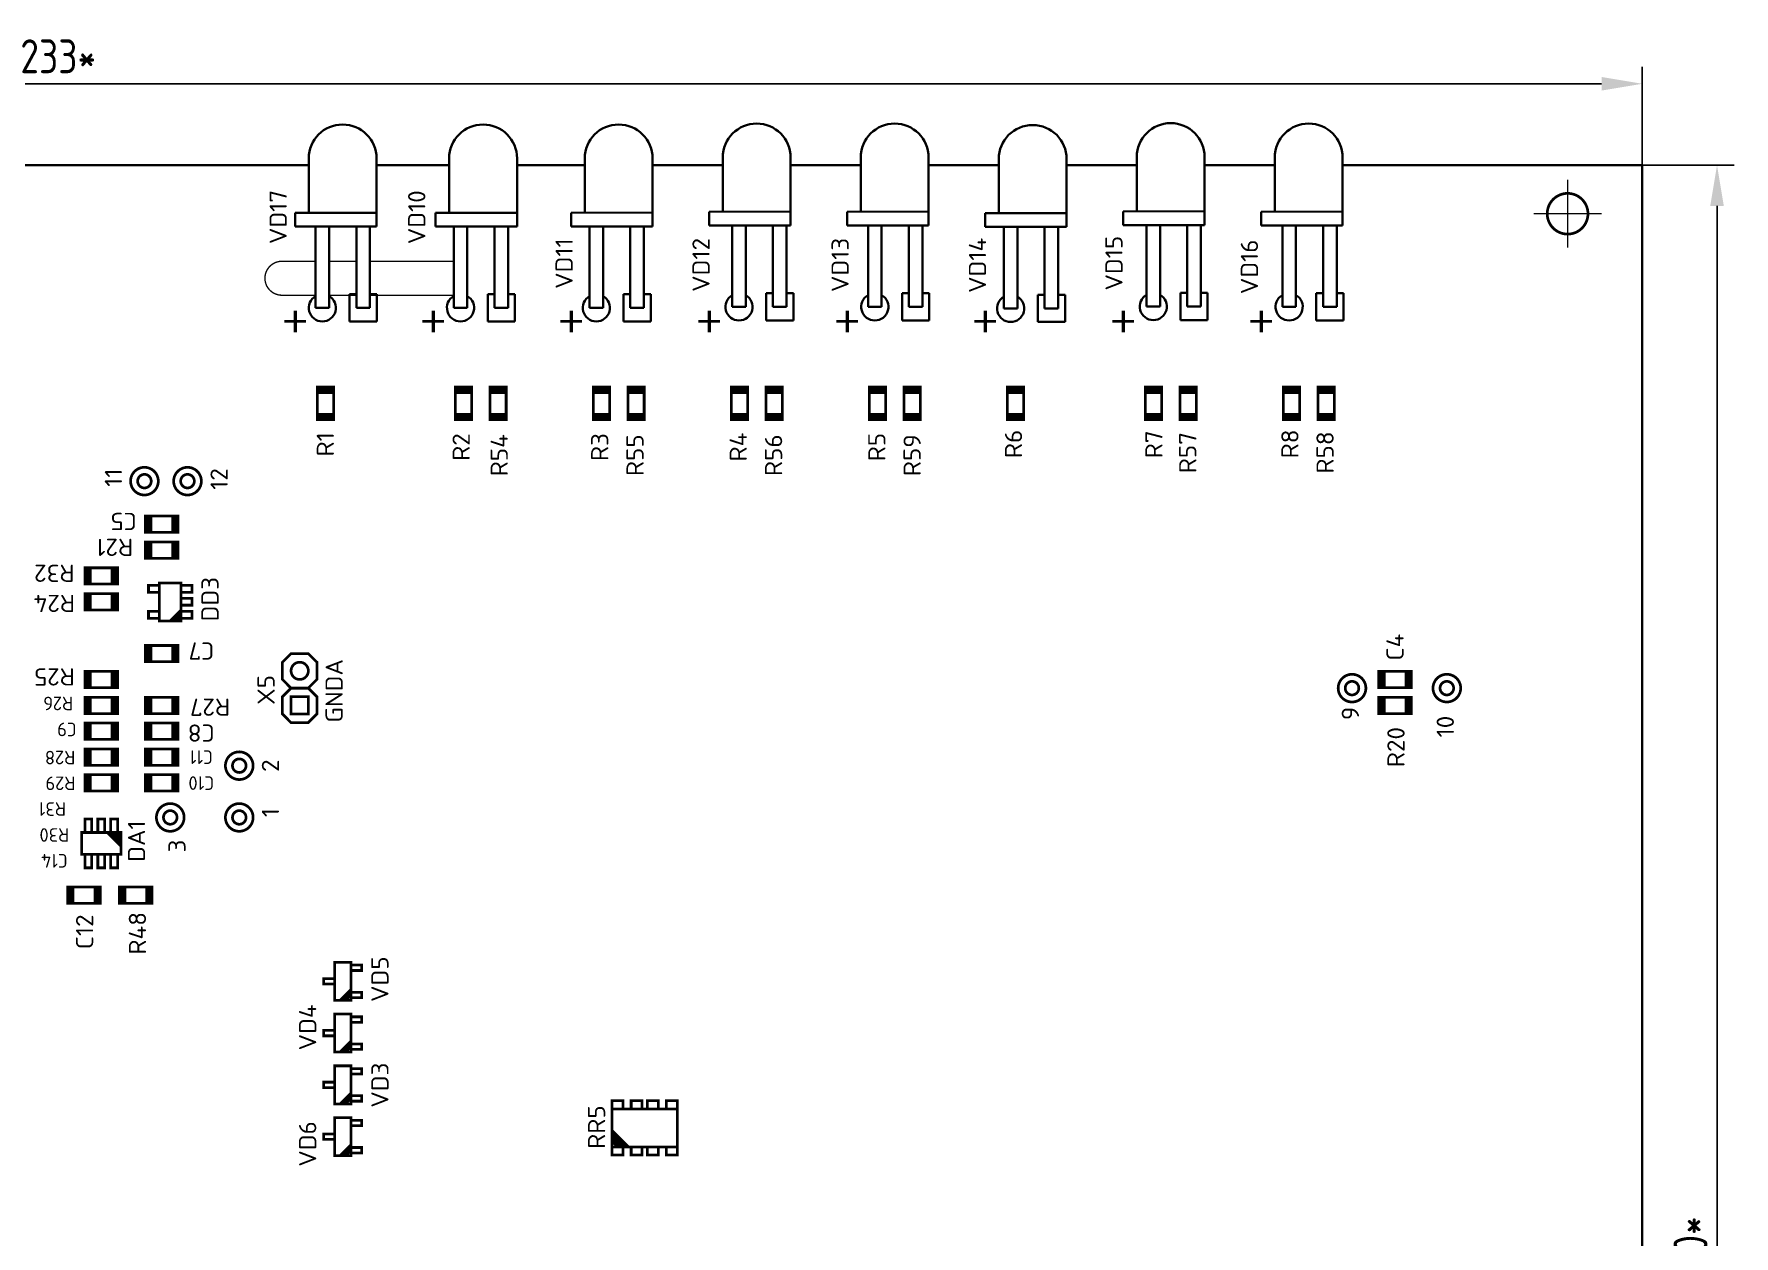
# Model space of a CAD drawing. Header units: millimetres. Extents: x 327 to 592, y -3056 to -2879.
# Drawn here: x 467.1 to 592.2, y -2967.8 to -2879.3 of the extents above; entities that cross this region are included whole.
import ezdxf
from ezdxf.enums import TextEntityAlignment as Align

# ---------------------------------------------------------------- set-up
doc = ezdxf.new("R2010")
doc.units = ezdxf.units.MM
for name, color, linetype, lineweight in [('BOARD', 173, 'Continuous', 35), ('TOP', 7, 'Continuous', 35), ('РАЗМЕРЫ', 7, 'Continuous', 25)]:
    doc.layers.add(name, color=color, linetype=linetype, lineweight=lineweight)
doc.styles.get("Standard").update_dxf_attribs({"font": 'txt.shx'})
doc.styles.add('ГОСТ 2.304', font='CS_Gost2304.shx')
doc.dimstyles.new('ЕСКД', dxfattribs={"dimscale": 0, "dimtxt": 3, "dimasz": 3, "dimexe": 1.25, "dimexo": 0, "dimtad": 1, "dimtoh": 1, "dimdec": 1, "dimrnd": 0.5, "dimtxsty": 'ГОСТ 2.304', "dimcen": 5, "dimadec": 3, "dimazin": 2, "dimtfac": 0.75, "dimtdec": 4, "dimtmove": 1, "dimatfit": 3, "dimfxl": 1, "dimtolj": 1, "dimarcsym": 0})

# ---------------------------------------------------------------- blocks, each defined once
blk = doc.blocks.new('*D27')
at = {"layer": 'Defpoints', "color": 0}
for p in [(585.5, -2883), (352.25, -2889), (585.5, -2889)]:
    blk.add_point(p, dxfattribs=at)
at = {"layer": 'РАЗМЕРЫ', "color": 0, "lineweight": -2}
for p, q in [((352.25, -2889), (352.25, -2881.75)), ((585.5, -2889), (585.5, -2881.75)), ((355.25, -2883), (582.5, -2883))]:
    blk.add_line(p, q, dxfattribs=at)
at = {"layer": 'РАЗМЕРЫ', "color": 0}
for points in [[(355.25, -2882.5), (355.25, -2883.5), (352.25, -2883)], [(582.5, -2883.5), (582.5, -2882.5), (585.5, -2883)]]:
    blk.add_solid(points, dxfattribs=at)
at = {"layer": 'РАЗМЕРЫ', "color": 0, "insert": (468.88, -2880.98), "char_height": 2.5, "attachment_point": 5, "style": 'ГОСТ 2.304'}
blk.add_mtext('\\A1;233*', dxfattribs=at)
blk = doc.blocks.new('*D29')
at = {"layer": 'Defpoints', "color": 0}
for p in [(585.5, -2889), (585.5, -3049), (591, -3049)]:
    blk.add_point(p, dxfattribs=at)
at = {"layer": 'РАЗМЕРЫ', "color": 0, "lineweight": -2}
for p, q in [((585.5, -2889), (592.25, -2889)), ((591, -2892), (591, -3046)), ((585.5, -3049), (592.25, -3049))]:
    blk.add_line(p, q, dxfattribs=at)
at = {"layer": 'РАЗМЕРЫ', "color": 0}
for points in [[(591.5, -2892), (590.5, -2892), (591, -2889)], [(590.5, -3046), (591.5, -3046), (591, -3049)]]:
    blk.add_solid(points, dxfattribs=at)
at = {"layer": 'РАЗМЕРЫ', "color": 0, "insert": (589.05, -2969), "char_height": 2.5, "attachment_point": 5, "rotation": 90, "style": 'ГОСТ 2.304'}
blk.add_mtext('\\A1;160*', dxfattribs=at)

msp = doc.modelspace()

# ---------------------------------------------------------------- linework, layer by layer
at = {"layer": 'BOARD'}
for points in [[(563.44, -2889), (585.5, -2889), (585.5, -3049), (352.25, -3049), (352.25, -2889), (487.32, -2889)], [(492.32, -2889), (497.66, -2889)], [(502.66, -2889), (507.64, -2889)], [(512.64, -2889), (517.8, -2889)], [(522.8, -2889), (527.96, -2889)], [(532.96, -2889), (538.12, -2889)], [(543.12, -2889), (548.28, -2889)], [(553.28, -2889), (558.44, -2889)]]:
    msp.add_lwpolyline(points, dxfattribs=at)
at = {"layer": 'BOARD', "const_width": 0.1}
for points in [[(485.35, -2898.57, -0.414214), (484.1, -2897.32, -0.414214), (485.35, -2896.07), (487.83, -2896.07)], [(491.83, -2896.07), (497.85, -2896.07, -0.029534), (498, -2896.08)], [(498, -2898.56, -0.029534), (497.85, -2898.57), (491.83, -2898.57)]]:
    msp.add_lwpolyline(points, format="xyb", dxfattribs=at)
for points in [[(488.83, -2896.07), (490.83, -2896.07)], [(487.83, -2898.57), (485.35, -2898.57)], [(490.83, -2898.57), (488.83, -2898.57)]]:
    msp.add_lwpolyline(points, dxfattribs=at)
at = {"layer": 'TOP'}
for p, q in [((517.8, -2892.43), (517.8, -2888.43)), ((522.8, -2892.43), (522.8, -2888.43)), ((527.96, -2892.43), (527.96, -2888.43)), ((532.96, -2892.43), (532.96, -2888.43)), ((548.28, -2892.4), (548.28, -2888.4)), ((553.28, -2892.4), (553.28, -2888.4)), ((558.44, -2892.43), (558.44, -2888.43)), ((563.44, -2892.43), (563.44, -2888.43)), ((487.32, -2892.5), (487.32, -2888.5)), ((492.32, -2892.5), (492.32, -2888.5)), ((497.66, -2892.5), (497.66, -2888.5)), ((502.66, -2892.5), (502.66, -2888.5)), ((507.64, -2892.5), (507.64, -2888.5)), ((512.64, -2892.5), (512.64, -2888.5)), ((538.12, -2892.54), (538.12, -2888.54)), ((543.12, -2892.54), (543.12, -2888.54)), ((486.32, -2893.5), (486.32, -2892.5)), ((492.32, -2892.5), (486.32, -2892.51)), ((492.32, -2893.51), (492.32, -2892.51)), ((496.66, -2893.5), (496.66, -2892.5)), ((502.66, -2892.5), (496.66, -2892.51)), ((502.66, -2893.51), (502.66, -2892.51)), ((512.64, -2892.49), (506.64, -2892.5)), ((506.64, -2893.5), (506.64, -2892.5)), ((512.64, -2893.5), (512.64, -2892.5)), ((522.8, -2892.41), (516.8, -2892.43)), ((516.8, -2893.43), (516.8, -2892.43)), ((516.8, -2893.43), (522.8, -2893.43)), ((518.5, -2893.43), (518.5, -2899.43)), ((519.5, -2899.43), (519.5, -2893.43)), ((521.5, -2893.43), (521.5, -2899.43)), ((522.5, -2899.43), (522.5, -2893.43)), ((522.8, -2893.43), (522.8, -2892.43)), ((532.96, -2892.41), (526.96, -2892.43)), ((526.96, -2893.43), (526.96, -2892.43)), ((526.96, -2893.43), (532.96, -2893.43)), ((528.5, -2893.43), (528.5, -2899.43)), ((529.5, -2899.43), (529.5, -2893.43)), ((531.5, -2893.43), (531.5, -2899.43)), ((532.5, -2899.43), (532.5, -2893.43)), ((532.96, -2893.43), (532.96, -2892.43)), ((543.12, -2892.53), (537.12, -2892.54)), ((537.12, -2893.54), (537.12, -2892.54)), ((543.12, -2893.54), (543.12, -2892.54)), ((553.28, -2892.39), (547.28, -2892.4)), ((547.28, -2893.4), (547.28, -2892.4)), ((547.28, -2893.4), (553.28, -2893.4)), ((549, -2893.4), (549, -2899.4)), ((550, -2899.4), (550, -2893.4)), ((552, -2893.4), (552, -2899.4)), ((553, -2899.4), (553, -2893.4)), ((553.28, -2893.4), (553.28, -2892.4)), ((563.44, -2892.41), (557.44, -2892.43)), ((557.44, -2893.43), (557.44, -2892.43)), ((557.44, -2893.43), (563.44, -2893.43)), ((559, -2893.43), (559, -2899.43)), ((560, -2899.43), (560, -2893.43)), ((562, -2893.43), (562, -2899.43)), ((563, -2899.43), (563, -2893.43)), ((563.44, -2893.43), (563.44, -2892.43)), ((486.32, -2893.5), (492.32, -2893.5)), ((487.83, -2893.5), (487.83, -2899.5)), ((488.83, -2899.5), (488.83, -2893.5)), ((490.83, -2893.5), (490.83, -2899.5)), ((491.83, -2899.5), (491.83, -2893.5)), ((496.66, -2893.5), (502.66, -2893.5)), ((498, -2893.5), (498, -2899.5)), ((499, -2899.5), (499, -2893.5)), ((501, -2893.5), (501, -2899.5)), ((502, -2899.5), (502, -2893.5)), ((506.64, -2893.5), (512.64, -2893.5)), ((508, -2893.5), (508, -2899.5)), ((509, -2899.5), (509, -2893.5)), ((511, -2893.5), (511, -2899.5)), ((512, -2899.5), (512, -2893.5)), ((537.12, -2893.54), (543.12, -2893.54)), ((538.5, -2893.54), (538.5, -2899.54)), ((539.5, -2899.54), (539.5, -2893.54)), ((541.5, -2893.54), (541.5, -2899.54)), ((542.5, -2899.54), (542.5, -2893.54)), ((521.5, -2898.43), (521, -2898.43)), ((521, -2898.43), (521, -2900.43)), ((523, -2898.43), (522.5, -2898.43)), ((523, -2900.43), (523, -2898.43)), ((531.5, -2898.43), (531, -2898.43)), ((531, -2898.43), (531, -2900.43)), ((533, -2898.43), (532.5, -2898.43)), ((533, -2900.43), (533, -2898.43)), ((552, -2898.4), (551.5, -2898.4)), ((551.5, -2898.4), (551.5, -2900.4)), ((553.5, -2898.4), (553, -2898.4)), ((553.5, -2900.4), (553.5, -2898.4)), ((562, -2898.43), (561.5, -2898.43)), ((561.5, -2898.43), (561.5, -2900.43)), ((563.5, -2898.43), (563, -2898.43)), ((563.5, -2900.43), (563.5, -2898.43)), ((487.83, -2899.5), (488.83, -2899.5)), ((490.83, -2898.5), (490.33, -2898.5)), ((490.33, -2898.5), (490.33, -2900.5)), ((490.83, -2899.5), (491.83, -2899.5)), ((492.33, -2898.5), (491.83, -2898.5)), ((492.33, -2900.5), (492.33, -2898.5)), ((498, -2899.5), (499, -2899.5)), ((501, -2898.5), (500.5, -2898.5)), ((500.5, -2898.5), (500.5, -2900.5)), ((501, -2899.5), (502, -2899.5)), ((502.5, -2898.5), (502, -2898.5)), ((502.5, -2900.5), (502.5, -2898.5)), ((508, -2899.5), (509, -2899.5)), ((511, -2898.5), (510.5, -2898.5)), ((510.5, -2898.5), (510.5, -2900.5)), ((511, -2899.5), (512, -2899.5)), ((512.5, -2898.5), (512, -2898.5)), ((512.5, -2900.5), (512.5, -2898.5)), ((518.5, -2899.43), (519.5, -2899.43)), ((521.5, -2899.43), (522.5, -2899.43)), ((528.5, -2899.43), (529.5, -2899.43)), ((531.5, -2899.43), (532.5, -2899.43)), ((538.5, -2899.54), (539.5, -2899.54)), ((541.5, -2898.54), (541, -2898.54)), ((541, -2898.54), (541, -2900.54)), ((541.5, -2899.54), (542.5, -2899.54)), ((543, -2898.54), (542.5, -2898.54)), ((543, -2900.54), (543, -2898.54)), ((549, -2899.4), (550, -2899.4)), ((552, -2899.4), (553, -2899.4)), ((559, -2899.43), (560, -2899.43)), ((562, -2899.43), (563, -2899.43)), ((490.33, -2900.5), (492.33, -2900.5)), ((500.5, -2900.5), (502.5, -2900.5)), ((510.5, -2900.5), (512.5, -2900.5)), ((521, -2900.43), (523, -2900.43)), ((531, -2900.43), (533, -2900.43)), ((541, -2900.54), (543, -2900.54)), ((551.5, -2900.4), (553.5, -2900.4)), ((561.5, -2900.43), (563.5, -2900.43))]:
    msp.add_line(p, q, dxfattribs=at)
at = {"layer": 'TOP', "const_width": 0.2}
for points in [[(580, -2891.07, 1), (580, -2894.07, 1), (580, -2891.07)], [(475.23, -2911.24, 1), (475.23, -2913.28, 1), (475.23, -2911.24)], [(475.23, -2911.76, 1), (475.23, -2912.76, 1), (475.23, -2911.76)], [(478.4, -2911.24, 1), (478.4, -2913.28, 1), (478.4, -2911.24)], [(478.4, -2911.76, 1), (478.4, -2912.76, 1), (478.4, -2911.76)], [(486.66, -2925.59, 1), (486.66, -2926.86, 1), (486.66, -2925.59)], [(564.13, -2926.48, 1), (564.13, -2928.52, 1), (564.13, -2926.48)], [(564.13, -2927, 1), (564.13, -2928, 1), (564.13, -2927)], [(571.11, -2926.48, 1), (571.11, -2928.52, 1), (571.11, -2926.48)], [(571.11, -2927, 1), (571.11, -2928, 1), (571.11, -2927)], [(482.21, -2932.19, 1), (482.21, -2934.23, 1), (482.21, -2932.19)], [(482.21, -2932.71, 1), (482.21, -2933.71, 1), (482.21, -2932.71)], [(477.13, -2936, 1), (477.13, -2938.04, 1), (477.13, -2936)], [(482.21, -2936, 1), (482.21, -2938.04, 1), (482.21, -2936)], [(477.13, -2936.52, 1), (477.13, -2937.52, 1), (477.13, -2936.52)], [(482.21, -2936.52, 1), (482.21, -2937.52, 1), (482.21, -2936.52)]]:
    msp.add_lwpolyline(points, format="xyb", dxfattribs=at)
at = {"layer": 'TOP'}
for points, const_width in [([(580, -2895.07), (580, -2890.07)], 0.1), ([(577.5, -2892.57), (582.5, -2892.57)], 0.1), ([(486.33, -2901.3), (486.33, -2899.7)], 0.25), ([(496.49, -2901.3), (496.49, -2899.7)], 0.25), ([(506.65, -2901.3), (506.65, -2899.7)], 0.25), ([(516.81, -2901.3), (516.81, -2899.7)], 0.25), ([(526.97, -2901.3), (526.97, -2899.7)], 0.25), ([(537.13, -2901.3), (537.13, -2899.7)], 0.25), ([(547.29, -2901.3), (547.29, -2899.7)], 0.25), ([(557.45, -2901.3), (557.45, -2899.7)], 0.25), ([(487.13, -2900.5), (485.53, -2900.5)], 0.2), ([(497.29, -2900.5), (495.69, -2900.5)], 0.2), ([(507.45, -2900.5), (505.85, -2900.5)], 0.2), ([(517.61, -2900.5), (516.01, -2900.5)], 0.2), ([(527.77, -2900.5), (526.17, -2900.5)], 0.2), ([(537.93, -2900.5), (536.33, -2900.5)], 0.2), ([(548.09, -2900.5), (546.49, -2900.5)], 0.2), ([(558.25, -2900.5), (556.65, -2900.5)], 0.2), ([(489.16, -2905.34), (487.96, -2905.34), (487.96, -2907.74), (489.16, -2907.74), (489.16, -2905.34)], 0.2), ([(487.96, -2905.54), (489.16, -2905.54)], 0.2), ([(487.96, -2905.74), (489.16, -2905.74)], 0.2), ([(499.32, -2905.34), (498.12, -2905.34), (498.12, -2907.74), (499.32, -2907.74), (499.32, -2905.34)], 0.2), ([(498.12, -2905.54), (499.32, -2905.54)], 0.2), ([(498.12, -2905.74), (499.32, -2905.74)], 0.2), ([(501.86, -2905.34), (500.66, -2905.34), (500.66, -2907.74), (501.86, -2907.74), (501.86, -2905.34)], 0.2), ([(500.66, -2905.54), (501.86, -2905.54)], 0.2), ([(500.66, -2905.74), (501.86, -2905.74)], 0.2), ([(509.48, -2905.34), (508.28, -2905.34), (508.28, -2907.74), (509.48, -2907.74), (509.48, -2905.34)], 0.2), ([(508.28, -2905.54), (509.48, -2905.54)], 0.2), ([(508.28, -2905.74), (509.48, -2905.74)], 0.2), ([(512.02, -2905.34), (510.82, -2905.34), (510.82, -2907.74), (512.02, -2907.74), (512.02, -2905.34)], 0.2), ([(510.82, -2905.54), (512.02, -2905.54)], 0.2), ([(510.82, -2905.74), (512.02, -2905.74)], 0.2), ([(519.64, -2905.34), (518.44, -2905.34), (518.44, -2907.74), (519.64, -2907.74), (519.64, -2905.34)], 0.2), ([(518.44, -2905.54), (519.64, -2905.54)], 0.2), ([(518.44, -2905.74), (519.64, -2905.74)], 0.2), ([(522.18, -2905.34), (520.98, -2905.34), (520.98, -2907.74), (522.18, -2907.74), (522.18, -2905.34)], 0.2), ([(520.98, -2905.54), (522.18, -2905.54)], 0.2), ([(520.98, -2905.74), (522.18, -2905.74)], 0.2), ([(529.8, -2905.34), (528.6, -2905.34), (528.6, -2907.74), (529.8, -2907.74), (529.8, -2905.34)], 0.2), ([(528.6, -2905.54), (529.8, -2905.54)], 0.2), ([(528.6, -2905.74), (529.8, -2905.74)], 0.2), ([(532.34, -2905.34), (531.14, -2905.34), (531.14, -2907.74), (532.34, -2907.74), (532.34, -2905.34)], 0.2), ([(531.14, -2905.54), (532.34, -2905.54)], 0.2), ([(531.14, -2905.74), (532.34, -2905.74)], 0.2), ([(539.96, -2905.34), (538.76, -2905.34), (538.76, -2907.74), (539.96, -2907.74), (539.96, -2905.34)], 0.2), ([(538.76, -2905.54), (539.96, -2905.54)], 0.2), ([(538.76, -2905.74), (539.96, -2905.74)], 0.2), ([(550.12, -2905.34), (548.92, -2905.34), (548.92, -2907.74), (550.12, -2907.74), (550.12, -2905.34)], 0.2), ([(548.92, -2905.54), (550.12, -2905.54)], 0.2), ([(548.92, -2905.74), (550.12, -2905.74)], 0.2), ([(552.66, -2905.34), (551.46, -2905.34), (551.46, -2907.74), (552.66, -2907.74), (552.66, -2905.34)], 0.2), ([(551.46, -2905.54), (552.66, -2905.54)], 0.2), ([(551.46, -2905.74), (552.66, -2905.74)], 0.2), ([(560.28, -2905.34), (559.08, -2905.34), (559.08, -2907.74), (560.28, -2907.74), (560.28, -2905.34)], 0.2), ([(559.08, -2905.54), (560.28, -2905.54)], 0.2), ([(559.08, -2905.74), (560.28, -2905.74)], 0.2), ([(562.82, -2905.34), (561.62, -2905.34), (561.62, -2907.74), (562.82, -2907.74), (562.82, -2905.34)], 0.2), ([(561.62, -2905.54), (562.82, -2905.54)], 0.2), ([(561.62, -2905.74), (562.82, -2905.74)], 0.2), ([(487.96, -2907.34), (489.16, -2907.34)], 0.2), ([(498.12, -2907.34), (499.32, -2907.34)], 0.2), ([(500.66, -2907.34), (501.86, -2907.34)], 0.2), ([(508.28, -2907.34), (509.48, -2907.34)], 0.2), ([(510.82, -2907.34), (512.02, -2907.34)], 0.2), ([(518.44, -2907.34), (519.64, -2907.34)], 0.2), ([(520.98, -2907.34), (522.18, -2907.34)], 0.2), ([(528.6, -2907.34), (529.8, -2907.34)], 0.2), ([(531.14, -2907.34), (532.34, -2907.34)], 0.2), ([(538.76, -2907.34), (539.96, -2907.34)], 0.2), ([(548.92, -2907.34), (550.12, -2907.34)], 0.2), ([(551.46, -2907.34), (552.66, -2907.34)], 0.2), ([(559.08, -2907.34), (560.28, -2907.34)], 0.2), ([(561.62, -2907.34), (562.82, -2907.34)], 0.2), ([(487.96, -2907.54), (489.16, -2907.54)], 0.2), ([(498.12, -2907.54), (499.32, -2907.54)], 0.2), ([(500.66, -2907.54), (501.86, -2907.54)], 0.2), ([(508.28, -2907.54), (509.48, -2907.54)], 0.2), ([(510.82, -2907.54), (512.02, -2907.54)], 0.2), ([(518.44, -2907.54), (519.64, -2907.54)], 0.2), ([(520.98, -2907.54), (522.18, -2907.54)], 0.2), ([(528.6, -2907.54), (529.8, -2907.54)], 0.2), ([(531.14, -2907.54), (532.34, -2907.54)], 0.2), ([(538.76, -2907.54), (539.96, -2907.54)], 0.2), ([(548.92, -2907.54), (550.12, -2907.54)], 0.2), ([(551.46, -2907.54), (552.66, -2907.54)], 0.2), ([(559.08, -2907.54), (560.28, -2907.54)], 0.2), ([(561.62, -2907.54), (562.82, -2907.54)], 0.2), ([(475.3, -2916.03), (475.3, -2914.83), (477.7, -2914.83), (477.7, -2916.03), (475.3, -2916.03)], 0.2), ([(475.5, -2914.83), (475.5, -2916.03)], 0.2), ([(475.7, -2916.03), (475.7, -2914.83)], 0.2), ([(477.3, -2914.83), (477.3, -2916.03)], 0.2), ([(477.5, -2914.83), (477.5, -2916.03)], 0.2), ([(477.7, -2917.94), (477.7, -2916.74), (475.3, -2916.74), (475.3, -2917.94), (477.7, -2917.94)], 0.2), ([(475.5, -2916.74), (475.5, -2917.94)], 0.2), ([(475.7, -2916.74), (475.7, -2917.94)], 0.2), ([(477.3, -2916.74), (477.3, -2917.94)], 0.2), ([(477.5, -2916.74), (477.5, -2917.94)], 0.2), ([(470.85, -2918.64), (470.85, -2919.84), (473.25, -2919.84), (473.25, -2918.64), (470.85, -2918.64)], 0.2), ([(471.05, -2919.84), (471.05, -2918.64)], 0.2), ([(471.25, -2919.84), (471.25, -2918.64)], 0.2), ([(472.85, -2919.84), (472.85, -2918.64)], 0.2), ([(473.05, -2919.84), (473.05, -2918.64)], 0.2), ([(476.33, -2922.55), (476.33, -2919.75), (477.93, -2919.75), (477.93, -2922.55), (476.33, -2922.55)], 0.2), ([(470.85, -2920.55), (470.85, -2921.75), (473.25, -2921.75), (473.25, -2920.55), (470.85, -2920.55)], 0.2), ([(471.05, -2921.75), (471.05, -2920.55)], 0.2), ([(471.25, -2921.75), (471.25, -2920.55)], 0.2), ([(472.85, -2921.75), (472.85, -2920.55)], 0.2), ([(473.05, -2921.75), (473.05, -2920.55)], 0.2), ([(476.33, -2920.44), (475.53, -2920.44), (475.53, -2919.94), (476.33, -2919.94)], 0.2), ([(477.93, -2920.44), (478.73, -2920.44), (478.73, -2919.94), (477.93, -2919.94)], 0.2), ([(477.93, -2921.39), (478.73, -2921.39), (478.73, -2920.89), (477.93, -2920.89)], 0.2), ([(476.33, -2922.35), (475.53, -2922.35), (475.53, -2921.85), (476.33, -2921.85)], 0.2), ([(477.13, -2922.55), (477.93, -2921.75)], 0.2), ([(477.33, -2922.55), (477.93, -2921.95)], 0.2), ([(477.53, -2922.55), (477.93, -2922.15)], 0.2), ([(477.73, -2922.55), (477.93, -2922.35), (478.73, -2922.35), (478.73, -2921.85), (477.93, -2921.85)], 0.2), ([(475.3, -2925.56), (475.3, -2924.36), (477.7, -2924.36), (477.7, -2925.56), (475.3, -2925.56)], 0.2), ([(475.5, -2924.36), (475.5, -2925.56)], 0.2), ([(475.7, -2925.56), (475.7, -2924.36)], 0.2), ([(477.3, -2924.36), (477.3, -2925.56)], 0.2), ([(477.5, -2924.36), (477.5, -2925.56)], 0.2), ([(487.93, -2928.13), (487.29, -2927.5), (487.93, -2926.86), (487.93, -2925.59), (487.29, -2924.96), (486.02, -2924.96), (485.39, -2925.59), (485.39, -2926.86), (486.02, -2927.5), (485.39, -2928.13), (485.39, -2929.4), (486.02, -2930.04), (487.29, -2930.04), (487.93, -2929.4), (487.93, -2928.13)], 0.2), ([(473.25, -2927.46), (473.25, -2926.26), (470.85, -2926.26), (470.85, -2927.46), (473.25, -2927.46)], 0.2), ([(471.05, -2926.26), (471.05, -2927.46)], 0.2), ([(471.25, -2926.26), (471.25, -2927.46)], 0.2), ([(472.85, -2926.26), (472.85, -2927.46)], 0.2), ([(473.05, -2926.26), (473.05, -2927.46)], 0.2), ([(566.1, -2927.46), (566.1, -2926.26), (568.5, -2926.26), (568.5, -2927.46), (566.1, -2927.46)], 0.2), ([(566.3, -2926.26), (566.3, -2927.46)], 0.2), ([(566.5, -2927.46), (566.5, -2926.26)], 0.2), ([(568.1, -2926.26), (568.1, -2927.46)], 0.2), ([(568.3, -2926.26), (568.3, -2927.46)], 0.2), ([(470.85, -2928.17), (470.85, -2929.37), (473.25, -2929.37), (473.25, -2928.17), (470.85, -2928.17)], 0.2), ([(471.05, -2929.37), (471.05, -2928.17)], 0.2), ([(471.25, -2929.37), (471.25, -2928.17)], 0.2), ([(472.85, -2929.37), (472.85, -2928.17)], 0.2), ([(473.05, -2929.37), (473.05, -2928.17)], 0.2), ([(477.7, -2929.37), (477.7, -2928.17), (475.3, -2928.17), (475.3, -2929.37), (477.7, -2929.37)], 0.2), ([(475.5, -2928.17), (475.5, -2929.37)], 0.2), ([(475.7, -2928.17), (475.7, -2929.37)], 0.2), ([(477.3, -2928.17), (477.3, -2929.37)], 0.2), ([(477.5, -2928.17), (477.5, -2929.37)], 0.2), ([(486.02, -2927.5), (487.29, -2927.5)], 0.2), ([(486.02, -2929.4), (486.02, -2928.13), (487.29, -2928.13), (487.29, -2929.4), (486.02, -2929.4)], 0.2), ([(568.5, -2929.37), (568.5, -2928.17), (566.1, -2928.17), (566.1, -2929.37), (568.5, -2929.37)], 0.2), ([(566.3, -2928.17), (566.3, -2929.37)], 0.2), ([(566.5, -2928.17), (566.5, -2929.37)], 0.2), ([(568.1, -2928.17), (568.1, -2929.37)], 0.2), ([(568.3, -2928.17), (568.3, -2929.37)], 0.2), ([(470.85, -2930.07), (473.25, -2930.07), (473.25, -2931.27), (470.85, -2931.27), (470.85, -2930.07), (471.05, -2930.07), (471.05, -2931.27), (471.25, -2931.27), (471.25, -2930.07)], 0.2), ([(473.25, -2930.07), (473.25, -2931.27), (472.85, -2931.27), (472.85, -2930.07), (473.05, -2930.07), (473.05, -2931.27)], 0.2), ([(475.3, -2931.27), (475.3, -2930.07), (477.7, -2930.07), (477.7, -2931.27), (475.3, -2931.27)], 0.2), ([(475.5, -2930.07), (475.5, -2931.27)], 0.2), ([(475.7, -2931.27), (475.7, -2930.07)], 0.2), ([(477.3, -2930.07), (477.3, -2931.27)], 0.2), ([(477.5, -2930.07), (477.5, -2931.27)], 0.2), ([(473.25, -2933.18), (473.25, -2931.98), (470.85, -2931.98), (470.85, -2933.18), (473.25, -2933.18)], 0.2), ([(471.05, -2931.98), (471.05, -2933.18)], 0.2), ([(471.25, -2931.98), (471.25, -2933.18)], 0.2), ([(472.85, -2931.98), (472.85, -2933.18)], 0.2), ([(473.05, -2931.98), (473.05, -2933.18)], 0.2), ([(475.3, -2933.18), (475.3, -2931.98), (477.7, -2931.98), (477.7, -2933.18), (475.3, -2933.18)], 0.2), ([(475.5, -2931.98), (475.5, -2933.18)], 0.2), ([(475.7, -2933.18), (475.7, -2931.98)], 0.2), ([(477.3, -2931.98), (477.3, -2933.18)], 0.2), ([(477.5, -2931.98), (477.5, -2933.18)], 0.2), ([(473.25, -2935.08), (473.25, -2933.88), (470.85, -2933.88), (470.85, -2935.08), (473.25, -2935.08)], 0.2), ([(471.05, -2933.88), (471.05, -2935.08)], 0.2), ([(471.25, -2933.88), (471.25, -2935.08)], 0.2), ([(472.85, -2933.88), (472.85, -2935.08)], 0.2), ([(473.05, -2933.88), (473.05, -2935.08)], 0.2), ([(477.7, -2933.88), (477.7, -2935.08), (475.3, -2935.08), (475.3, -2933.88), (477.7, -2933.88)], 0.2), ([(475.5, -2935.08), (475.5, -2933.88)], 0.2), ([(475.7, -2935.08), (475.7, -2933.88)], 0.2), ([(477.3, -2933.88), (477.3, -2935.08)], 0.2), ([(477.5, -2935.08), (477.5, -2933.88)], 0.2), ([(470.85, -2937.13), (471.35, -2937.13), (471.35, -2938.13), (470.85, -2938.13), (470.85, -2937.13)], 0.2), ([(471.8, -2937.13), (472.3, -2937.13), (472.3, -2938.13), (471.8, -2938.13), (471.8, -2937.13)], 0.2), ([(472.75, -2937.13), (473.25, -2937.13), (473.25, -2938.13), (472.75, -2938.13), (472.75, -2937.13)], 0.2), ([(470.6, -2938.13), (473.5, -2938.13), (473.5, -2939.73), (470.6, -2939.73), (470.6, -2938.13)], 0.2), ([(473.5, -2939.13), (472.5, -2938.13)], 0.2), ([(473.5, -2938.93), (472.7, -2938.13)], 0.2), ([(473.5, -2938.73), (472.9, -2938.13)], 0.2), ([(473.5, -2938.53), (473.1, -2938.13)], 0.2), ([(473.5, -2938.33), (473.3, -2938.13)], 0.2), ([(470.85, -2939.73), (471.35, -2939.73), (471.35, -2940.73), (470.85, -2940.73), (470.85, -2939.73)], 0.2), ([(471.8, -2939.73), (472.3, -2939.73), (472.3, -2940.73), (471.8, -2940.73), (471.8, -2939.73)], 0.2), ([(472.75, -2939.73), (473.25, -2939.73), (473.25, -2940.73), (472.75, -2940.73), (472.75, -2939.73)], 0.2), ([(469.58, -2943.34), (469.58, -2942.14), (471.98, -2942.14), (471.98, -2943.34), (469.58, -2943.34)], 0.2), ([(469.78, -2942.14), (469.78, -2943.34)], 0.2), ([(469.98, -2943.34), (469.98, -2942.14)], 0.2), ([(471.58, -2942.14), (471.58, -2943.34)], 0.2), ([(471.78, -2942.14), (471.78, -2943.34)], 0.2), ([(473.39, -2942.14), (473.39, -2943.34), (475.79, -2943.34), (475.79, -2942.14), (473.39, -2942.14)], 0.2), ([(473.59, -2943.34), (473.59, -2942.14)], 0.2), ([(473.79, -2943.34), (473.79, -2942.14)], 0.2), ([(475.39, -2943.34), (475.39, -2942.14)], 0.2), ([(475.59, -2943.34), (475.59, -2942.14)], 0.2), ([(489.23, -2947.69), (489.23, -2948.89), (488.43, -2948.89), (488.43, -2949.29), (489.23, -2949.29), (489.23, -2950.49), (490.43, -2950.49), (490.43, -2947.69), (489.23, -2947.69)], 0.2), ([(490.43, -2948.29), (491.23, -2948.29), (491.23, -2947.89), (490.43, -2947.89)], 0.2), ([(489.23, -2949.29), (489.23, -2948.89)], 0.2), ([(490.43, -2949.69), (489.63, -2950.49)], 0.2), ([(489.83, -2950.49), (490.43, -2949.89), (491.23, -2949.89), (491.23, -2950.29), (490.43, -2950.29)], 0.2), ([(490.43, -2950.09), (490.03, -2950.49)], 0.2), ([(489.23, -2951.5), (489.23, -2952.7), (488.43, -2952.7), (488.43, -2953.1), (489.23, -2953.1), (489.23, -2954.3), (490.43, -2954.3), (490.43, -2951.5), (489.23, -2951.5)], 0.2), ([(490.43, -2952.1), (491.23, -2952.1), (491.23, -2951.7), (490.43, -2951.7)], 0.2), ([(489.23, -2953.1), (489.23, -2952.7)], 0.2), ([(490.43, -2953.5), (489.63, -2954.3)], 0.2), ([(489.83, -2954.3), (490.43, -2953.7), (491.23, -2953.7), (491.23, -2954.1), (490.43, -2954.1)], 0.2), ([(490.43, -2953.9), (490.03, -2954.3)], 0.2), ([(489.23, -2955.31), (489.23, -2956.51), (488.43, -2956.51), (488.43, -2956.91), (489.23, -2956.91), (489.23, -2958.11), (490.43, -2958.11), (490.43, -2955.31), (489.23, -2955.31)], 0.2), ([(490.43, -2955.91), (491.23, -2955.91), (491.23, -2955.51), (490.43, -2955.51)], 0.2), ([(489.23, -2956.91), (489.23, -2956.51)], 0.2), ([(490.43, -2957.31), (489.63, -2958.11)], 0.2), ([(489.83, -2958.11), (490.43, -2957.51), (491.23, -2957.51), (491.23, -2957.91), (490.43, -2957.91)], 0.2), ([(490.43, -2957.71), (490.03, -2958.11)], 0.2), ([(509.66, -2958.48), (509.66, -2957.88), (510.46, -2957.88), (510.46, -2958.48)], 0.2), ([(509.66, -2961.28), (509.66, -2958.48), (514.46, -2958.48), (514.46, -2961.28), (509.66, -2961.28), (509.66, -2961.88), (510.46, -2961.88), (510.46, -2961.28), (509.66, -2960.48)], 0.2), ([(511.06, -2958.48), (511.06, -2957.88), (511.86, -2957.88), (511.86, -2958.48)], 0.2), ([(512.26, -2958.48), (512.26, -2957.88), (513.06, -2957.88), (513.06, -2958.48)], 0.2), ([(513.66, -2958.48), (513.66, -2957.88), (514.46, -2957.88), (514.46, -2958.48)], 0.2), ([(489.23, -2959.12), (489.23, -2960.32), (488.43, -2960.32), (488.43, -2960.72), (489.23, -2960.72), (489.23, -2961.92), (490.43, -2961.92), (490.43, -2959.12), (489.23, -2959.12)], 0.2), ([(490.43, -2959.72), (491.23, -2959.72), (491.23, -2959.32), (490.43, -2959.32)], 0.2), ([(489.23, -2960.72), (489.23, -2960.32)], 0.2), ([(490.43, -2961.12), (489.63, -2961.92)], 0.2), ([(510.86, -2961.28), (509.66, -2960.08)], 0.2), ([(510.66, -2961.28), (509.66, -2960.28)], 0.2), ([(510.26, -2961.28), (509.66, -2960.68)], 0.2), ([(510.06, -2961.28), (509.66, -2960.88)], 0.2), ([(489.83, -2961.92), (490.43, -2961.32), (491.23, -2961.32), (491.23, -2961.72), (490.43, -2961.72)], 0.2), ([(490.43, -2961.52), (490.03, -2961.92)], 0.2), ([(511.06, -2961.28), (511.06, -2961.88), (511.86, -2961.88), (511.86, -2961.28)], 0.2), ([(512.26, -2961.28), (512.26, -2961.88), (513.06, -2961.88), (513.06, -2961.28)], 0.2), ([(513.66, -2961.28), (513.66, -2961.88), (514.46, -2961.88), (514.46, -2961.28)], 0.2)]:
    msp.add_lwpolyline(points, dxfattribs=dict(at, const_width=const_width))
for centre, radius, start, end in [((520.3, -2888.43), 2.5, 0, 180), ((530.46, -2888.43), 2.5, 0, 180), ((550.78, -2888.4), 2.5, 0, 180), ((560.94, -2888.43), 2.5, 0, 180), ((489.82, -2888.5), 2.5, 0, 180), ((500.16, -2888.5), 2.5, 0, 180), ((510.14, -2888.5), 2.5, 0, 180), ((540.62, -2888.54), 2.5, 0, 180), ((488.33, -2899.5), 1, 120, 60), ((498.5, -2899.5), 1, 120, 60), ((508.5, -2899.5), 1, 120, 60), ((519, -2899.43), 1, 120, 60), ((529, -2899.43), 1, 120, 60), ((539, -2899.54), 1, 120, 60), ((549.5, -2899.4), 1, 120, 60), ((559.5, -2899.43), 1, 120, 60)]:
    msp.add_arc(centre, radius, start, end, dxfattribs=at)

# ---------------------------------------------------------------- texts
for s, height, rotation, width, p in [('VD17', 1.27, 90, 1.019685, (485.71, -2892.81)), ('VD10', 1.27, 90, 1.019685, (495.91, -2892.83)), ('VD11', 1.27, 90, 1.019685, (506.76, -2896.24)), ('VD12', 1.27, 90, 1.019685, (516.84, -2896.34)), ('VD13', 1.27, 90, 1.019685, (527.08, -2896.34)), ('VD14', 1.27, 90, 1.019685, (537.19, -2896.37)), ('VD15', 1.27, 90, 1.019685, (547.24, -2896.21)), ('VD16', 1.27, 90, 1.019685, (557.21, -2896.48)), ('R1', 1.27, 90, 1.019685, (489.18, -2909.55)), ('R2', 1.27, 90, 1.019685, (499.18, -2909.75)), ('R54', 1.27, 90, 1.019685, (501.98, -2910.35)), ('R3', 1.27, 90, 1.019685, (509.38, -2909.75)), ('R55', 1.27, 90, 1.019685, (511.98, -2910.35)), ('R4', 1.27, 90, 1.019685, (519.58, -2909.75)), ('R56', 1.27, 90, 1.019685, (522.18, -2910.35)), ('R5', 1.27, 90, 1.019685, (529.78, -2909.75)), ('R59', 1.27, 90, 1.019685, (532.38, -2910.35)), ('R6', 1.27, 90, 1.019685, (539.84, -2909.52)), ('R7', 1.27, 90, 1.019685, (550.18, -2909.55)), ('R57', 1.27, 90, 1.019685, (552.67, -2910.16)), ('R8', 1.27, 90, 1.019685, (560.19, -2909.52)), ('R58', 1.27, 90, 1.019685, (562.78, -2910.15)), ('C5', 1.27, 180, 1.019685, (473.69, -2914.59)), ('R21', 1.27, 180, 1.019685, (473.05, -2916.5)), ('R32', 1.27, 180, 1.019685, (468.6, -2918.41)), ('DD3', 1.27, 90, 1.019685, (480.69, -2920.95)), ('R24', 1.27, 180, 1.019685, (468.6, -2920.63)), ('C7', 1.27, 180, 1.019685, (479.41, -2924.13)), ('C4', 1.27, 90, 1.019685, (567.93, -2924.48)), ('R25', 1.27, 180, 1.019685, (468.6, -2926.04)), ('X5', 1.27, 90, 1.019685, (484.82, -2927.63)), ('R26', 1, 180, 0.95, (468.88, -2928.13)), ('R27', 1.27, 180, 1.019685, (480.05, -2928.27)), ('C9', 1, 180, 0.95, (469.51, -2930.04)), ('C8', 1.27, 180, 1.019685, (479.41, -2930.17)), ('R20', 1.27, 90, 1.019685, (568, -2931.84)), ('R28', 1, 180, 0.95, (469.02, -2932.11)), ('C11', 1, 180, 0.95, (479.41, -2932.08)), ('R29', 1, 180, 0.95, (469.04, -2934.01)), ('C10', 1, 180, 0.95, (479.41, -2933.99)), ('R31', 1, 180, 0.95, (468.45, -2935.9)), ('R30', 1, 180, 0.95, (468.6, -2937.81)), ('DA1', 1.27, 90, 1.019685, (475.28, -2938.76)), ('C14', 1, 180, 0.95, (468.6, -2939.71)), ('C12', 1.27, 90, 1.019685, (471.46, -2945.44)), ('R48', 1.27, 90, 1.019685, (475.35, -2945.55)), ('VD5', 1.27, 90, 1.019685, (493.2, -2948.93)), ('VD4', 1.27, 90, 1.019685, (487.88, -2952.48)), ('VD3', 1.27, 90, 1.019685, (493.2, -2956.73)), ('RR5', 1.27, 90, 1.019685, (509.15, -2959.82)), ('VD6', 1.27, 90, 1.019685, (487.88, -2961.06))]:
    msp.add_text(s, height=height, rotation=rotation, dxfattribs=dict(at, width=width)).set_placement(p, align=Align.CENTER)
at = {"layer": 'TOP', "width": 1.019685}
for s, p in [('11', (473.58, -2912.68)), ('12', (481.36, -2912.9)), ('GNDA', (489.83, -2930.04)), ('9', (564.64, -2929.86)), ('10', (571.63, -2931.13)), ('2', (485.14, -2933.67)), ('1', (485.14, -2937)), ('3', (478.26, -2939.6))]:
    msp.add_text(s, height=1.27, rotation=90, dxfattribs=at).set_placement(p)

# ---------------------------------------------------------------- dimensions: what is measured, and where the dimension line sits
at = {"layer": 'РАЗМЕРЫ'}
dim = msp.add_linear_dim(base=(585.50271665, -2883), p1=(352.25271665, -2889), p2=(585.50271665, -2889), text='<>*', dimstyle='ЕСКД', override={"dimscale": 1, "dimtxt": 2.5, "dimasz": 3, "dimlfac": 1, "dimtxsty": 'ГОСТ 2.304', "dimsah": 1, "dimtolj": 1}, dxfattribs=at)
dim.commit()
dim.dimension.update_dxf_attribs({"geometry": '*D27', "text_midpoint": (468.87771665, -2880.97639752)})
dim = msp.add_linear_dim(base=(591, -3049), p1=(585.5, -2889), p2=(585.5, -3049), angle=90, text='<>*', dimstyle='ЕСКД', override={"dimscale": 1, "dimtxt": 2.5, "dimasz": 3, "dimlfac": 1, "dimtxsty": 'ГОСТ 2.304', "dimsah": 1, "dimtolj": 1}, dxfattribs=at)
dim.commit()
dim.dimension.update_dxf_attribs({"geometry": '*D29', "text_midpoint": (589.05, -2969)})

doc.saveas('drawing.dxf')
